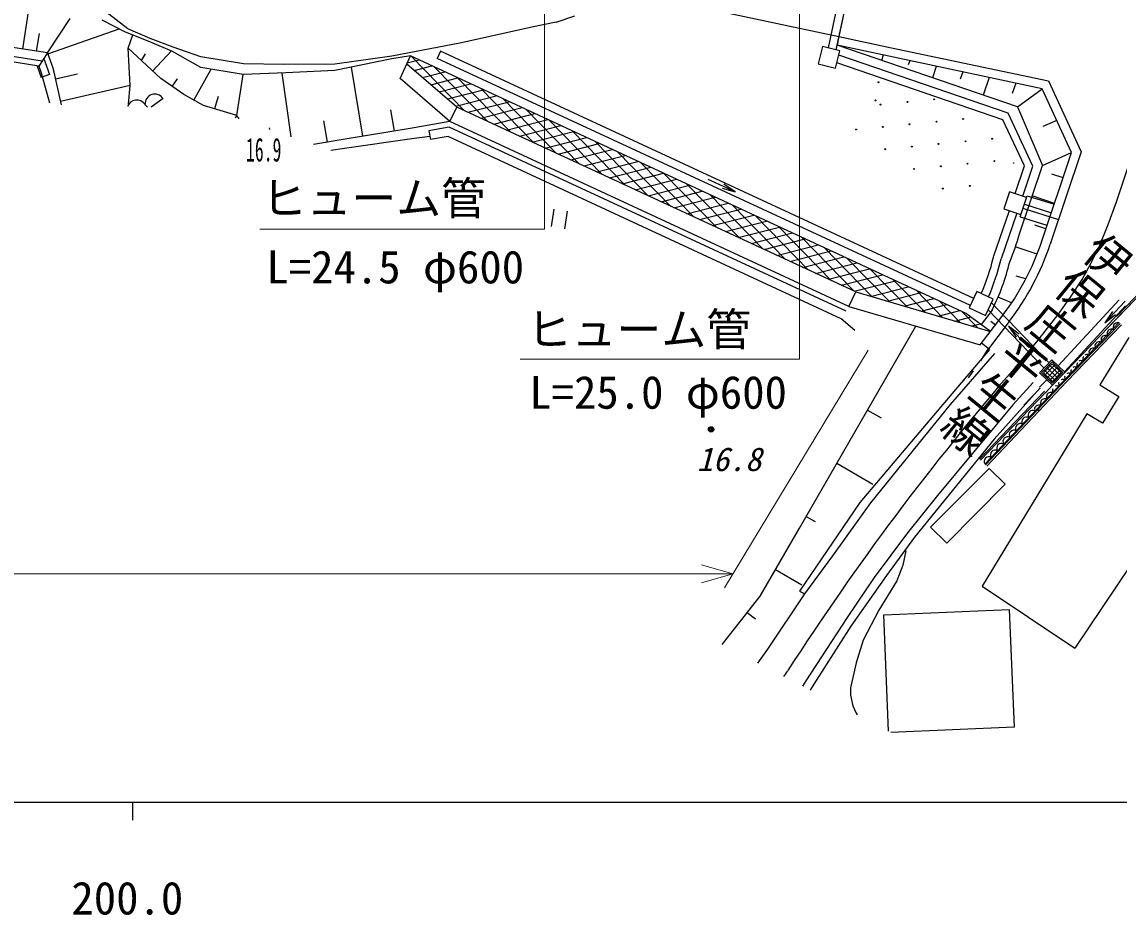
# Model space of a CAD drawing. Units: millimetres, scale not verified. Extents: x 39750 to 680000, y 20000 to 380250.
# Drawn here: x 261834 to 322986, y 198715 to 248491 of the extents above; entities that cross this region are included whole.
import ezdxf
from ezdxf.enums import TextEntityAlignment as Align

# ---------------------------------------------------------------- set-up
doc = ezdxf.new("R2010")
doc.units = ezdxf.units.MM
doc.header["$LTSCALE"] = 1000
for name, color, linetype, lineweight in [('M-BGD', 7, 'Continuous', 25), ('M-STR-HTXT', 7, 'Continuous', 13), ('M-TTL-BAND', 7, 'Continuous', 25)]:
    doc.layers.add(name, color=color, linetype=linetype, lineweight=lineweight)
doc.layers.add('M-BMK-HTXT', color=7, linetype='Continuous')
doc.styles.add('@ＭＳ ゴシック', font='')
doc.styles.add('ＭＳ ゴシック', font='')
doc.styles.get('@ＭＳ ゴシック').set_extended_font_data('@MS Gothic')
doc.styles.get('ＭＳ ゴシック').set_extended_font_data('MS Gothic')

msp = doc.modelspace()

# ---------------------------------------------------------------- hatches: boundary and pattern name
at = {"layer": 'M-BGD'}
for points in [[(321902, 230495), (322662, 231285), (322734, 231216), (321974, 230426)], [(320382, 228915), (321142, 229705), (321214, 229635), (320454, 228845)], [(318408, 226836), (318561, 226997), (318508, 226796)]]:
    msp.add_hatch(color=256, dxfattribs=at).paths.add_polyline_path(points)

# ---------------------------------------------------------------- linework, layer by layer
for p, q in [((306784, 247042), (308039, 252922)), ((307219, 246931), (308481, 252870)), ((308268, 251888), (307374, 247681)), ((261882, 246982), (262203, 249053)), ((267732, 248115), (266444, 249111)), ((299295, 249397), (307374, 247681)), ((263263, 246768), (264526, 248692)), ((267608, 247929), (266313, 248592)), ((291605, 248478), (290249, 248198)), ((291605, 248478), (292657, 248835)), ((262655, 246863), (262808, 247851)), ((263285, 246707), (267252, 248111)), ((268956, 247385), (267608, 247929)), ((268975, 247569), (267732, 248115)), ((267758, 247022), (268009, 247767)), ((290249, 248198), (286335, 247331)), ((307374, 247681), (307270, 247192)), ((307374, 247681), (310308, 247057)), ((262958, 246310), (257744, 247118)), ((263263, 246768), (257844, 247609)), ((270230, 246850), (268956, 247385)), ((270268, 247079), (268975, 247569)), ((271799, 246546), (270268, 247079)), ((286335, 247331), (282450, 246584)), ((306459, 247126), (306211, 246157)), ((307428, 246878), (306459, 247126)), ((318699, 244764), (307270, 247192)), ((317331, 243754), (307270, 247192)), ((310308, 247057), (319047, 245201)), ((262775, 246034), (257685, 246824)), ((263263, 246768), (262775, 246034)), ((263041, 246500), (263374, 245557)), ((263247, 246813), (263557, 245937)), ((269568, 245332), (267751, 247021)), ((267859, 244957), (267758, 247022)), ((268697, 246720), (268480, 246343)), ((269115, 245754), (270164, 246877)), ((271810, 245946), (270230, 246850)), ((274183, 246154), (271799, 246546)), ((282450, 246584), (279281, 246132)), ((283494, 246596), (282449, 246431)), ((282908, 245331), (283494, 246596)), ((314494, 232226), (283494, 246596)), ((283551, 246569), (286506, 243546)), ((285161, 246859), (284976, 246460)), ((314699, 232682), (284976, 246460)), ((314884, 233081), (285161, 246859)), ((307180, 245909), (307428, 246878)), ((316810, 243404), (307364, 246631)), ((309842, 246645), (309740, 246348)), ((262677, 246029), (262903, 245391)), ((262760, 246078), (262902, 245664)), ((263557, 245937), (264027, 243875)), ((271410, 244139), (272380, 245852)), ((274161, 245557), (271810, 245946)), ((276423, 246114), (274183, 246154)), ((279281, 246132), (276423, 246114)), ((282449, 246431), (279275, 245789)), ((280834, 242123), (280210, 245978)), ((286069, 243749), (283284, 246142)), ((283314, 246207), (283970, 246375)), ((283695, 245788), (284688, 246042)), ((284830, 245977), (287784, 242954)), ((306211, 246157), (307180, 245909)), ((316516, 243039), (307255, 246203)), ((311320, 246331), (311240, 246097)), ((312798, 246017), (312579, 245378)), ((262902, 245664), (263378, 243980)), ((263374, 245557), (262903, 245391)), ((263698, 245319), (264926, 245599)), ((270865, 244448), (269568, 245332)), ((270216, 244890), (270506, 245314)), ((273812, 243283), (274161, 245557)), ((276535, 245649), (274161, 245557)), ((276841, 242087), (276344, 245642)), ((279275, 245789), (276535, 245649)), ((285693, 242937), (282908, 245331)), ((284158, 245391), (285405, 245710)), ((284621, 244993), (286123, 245377)), ((286108, 245384), (289063, 242361)), ((314276, 245703), (314137, 245298)), ((315753, 245389), (315418, 244408)), ((263979, 244084), (267858, 244967)), ((267775, 243910), (267859, 244957)), ((285084, 244595), (286840, 245044)), ((285547, 244198), (287558, 244712)), ((287386, 244791), (290341, 241768)), ((317231, 245075), (317034, 244499)), ((317331, 243754), (318699, 244764)), ((320344, 241223), (318699, 244764)), ((319047, 245201), (320882, 241253)), ((269697, 244224), (269034, 243742)), ((271955, 243830), (270865, 244448)), ((272774, 244341), (272570, 243649)), ((286010, 243800), (288275, 244379)), ((286694, 243459), (288993, 244047)), ((288665, 244199), (291619, 241176)), ((268693, 243897), (268839, 243746)), ((273812, 243283), (271955, 243830)), ((282596, 242409), (282405, 243586)), ((285693, 242937), (286069, 243749)), ((308307, 233440), (286069, 243749)), ((287412, 243126), (289710, 243714)), ((289943, 243606), (292898, 240583)), ((318177, 240462), (316810, 243404)), ((317331, 243754), (318715, 240492)), ((273746, 243152), (273812, 243283)), ((273942, 243084), (273812, 243283)), ((278865, 241793), (278662, 242975)), ((285693, 242937), (283477, 242551)), ((307931, 232629), (285693, 242937)), ((288129, 242794), (290428, 243381)), ((288847, 242461), (291145, 243049)), ((291221, 243014), (294176, 239991)), ((317713, 240463), (316516, 243039)), ((319521, 242993), (318730, 242658)), ((275617, 242581), (275638, 242501)), ((283477, 242551), (279953, 241980)), ((285652, 242626), (284513, 242427)), ((284513, 242427), (284599, 241935)), ((307767, 232374), (285652, 242626)), ((289564, 242128), (291863, 242716)), ((290282, 241796), (292580, 242384)), ((292500, 242421), (295454, 239398)), ((279953, 241980), (278084, 241659)), ((283568, 241975), (279811, 241435)), ((284568, 242112), (283568, 241975)), ((285584, 242106), (284599, 241935)), ((307493, 231950), (285584, 242106)), ((290999, 241463), (293298, 242051)), ((291717, 241131), (294015, 241718)), ((293778, 241829), (296733, 238806)), ((279811, 241435), (279044, 241329)), ((292434, 240798), (294733, 241386)), ((293152, 240465), (295450, 241053)), ((295056, 241236), (298011, 238213)), ((318680, 236266), (320344, 241223)), ((318715, 240492), (320344, 241223)), ((320882, 241253), (319154, 236107)), ((293869, 240133), (296168, 240721)), ((294587, 239800), (296885, 240388)), ((296335, 240643), (299289, 237620)), ((317197, 238924), (317713, 240463)), ((317436, 236683), (318715, 240492)), ((317614, 238784), (318177, 240462)), ((295304, 239468), (297603, 240055)), ((296022, 239135), (298320, 239723)), ((297613, 240051), (300568, 237028)), ((301589, 239022), (300087, 239718)), ((319867, 239801), (319245, 240010)), ((296739, 238802), (299038, 239390)), ((298891, 239458), (301846, 236435)), ((300856, 239224), (301589, 239022)), ((301589, 239022), (300961, 239450)), ((297457, 238470), (299755, 239058)), ((298174, 238137), (300473, 238725)), ((300170, 238866), (303124, 235843)), ((316887, 239028), (316569, 238080)), ((317835, 238710), (316887, 239028)), ((317473, 237630), (317867, 238806)), ((317867, 238806), (319363, 238330)), ((319389, 238379), (318146, 238797)), ((291477, 238060), (291341, 237097)), ((292098, 236963), (292237, 237954)), ((298892, 237805), (301190, 238392)), ((299609, 237472), (301908, 238060)), ((301448, 238273), (304403, 235250)), ((316011, 235453), (316879, 237976)), ((316569, 238080), (317517, 237762)), ((317632, 238104), (319616, 237473)), ((317708, 238332), (319214, 237853)), ((300327, 237139), (302626, 237727)), ((301044, 236807), (303343, 237395)), ((302726, 237681), (305681, 234658)), ((317296, 237836), (316416, 235281)), ((317473, 237630), (318963, 237156)), ((301762, 236474), (304061, 237062)), ((302479, 236142), (304778, 236729)), ((304005, 237088), (306959, 234065)), ((318912, 236957), (318290, 237166)), ((303197, 235809), (305496, 236397)), ((303914, 235476), (306213, 236064)), ((305283, 236495), (308238, 233472)), ((304632, 235144), (306931, 235732)), ((306561, 235903), (309233, 233169)), ((315988, 235384), (316011, 235453)), ((318415, 235542), (317191, 235953)), ((305349, 234811), (307648, 235399)), ((306067, 234479), (308366, 235066)), ((307840, 235310), (310212, 232883)), ((306785, 234146), (309083, 234734)), ((307502, 233813), (309801, 234401)), ((309118, 234718), (311191, 232597)), ((317788, 234170), (317254, 234329)), ((308220, 233481), (310518, 234069)), ((309134, 233198), (311236, 233736)), ((310396, 234125), (312170, 232310)), ((319968, 228960), (324676, 233853)), ((322234, 231316), (324676, 233853)), ((324611, 233911), (322850, 232082)), ((307931, 232629), (308307, 233440)), ((308307, 233440), (315822, 231242)), ((310075, 232923), (311953, 233403)), ((311016, 232648), (312671, 233071)), ((311675, 233533), (313149, 232024)), ((315061, 233462), (314640, 232555)), ((315968, 233041), (315061, 233462)), ((315547, 232134), (315968, 233041)), ((317000, 232839), (316245, 233155)), ((322986, 233007), (319583, 229330)), ((307931, 232629), (315248, 230489)), ((311957, 232372), (313388, 232738)), ((312899, 232097), (314106, 232406)), ((312953, 232940), (314128, 231737)), ((314640, 232555), (315547, 232134)), ((315918, 232435), (315306, 231631)), ((315694, 232451), (318814, 229203)), ((315875, 232840), (319091, 229491)), ((323353, 232667), (319944, 228983)), ((322195, 231714), (323320, 232929)), ((308251, 231297), (307493, 231950)), ((313840, 231822), (314734, 232050)), ((314231, 232347), (315107, 231451)), ((314494, 232226), (315828, 231249)), ((315248, 230489), (316470, 232096)), ((316090, 231594), (315833, 231790)), ((316867, 231793), (316229, 230955)), ((322613, 232349), (322195, 231714)), ((322195, 231714), (322796, 232179)), ((305169, 220269), (311665, 231537)), ((314781, 231546), (315256, 231668)), ((322996, 231764), (315500, 223846)), ((316817, 231542), (317964, 230348)), ((317427, 231088), (316817, 231542)), ((316817, 231542), (317246, 230915)), ((320002, 228519), (323043, 231681)), ((320074, 228450), (323114, 231610)), ((322336, 231215), (322320, 231156)), ((322320, 231156), (322325, 231084)), ((322362, 231269), (322336, 231215)), ((322415, 231323), (322362, 231269)), ((322467, 231352), (322415, 231323)), ((322526, 231370), (322467, 231352)), ((322597, 231367), (322526, 231370)), ((322652, 231355), (322597, 231367)), ((322705, 231330), (322652, 231355)), ((322674, 231566), (322657, 231507)), ((322657, 231507), (322663, 231436)), ((322663, 231436), (322678, 231382)), ((322700, 231620), (322674, 231566)), ((322678, 231382), (322705, 231330)), ((322752, 231674), (322700, 231620)), ((322805, 231703), (322752, 231674)), ((322864, 231721), (322805, 231703)), ((322935, 231718), (322864, 231721)), ((322990, 231707), (322935, 231718)), ((315768, 230239), (315319, 230581)), ((316229, 230955), (315715, 230279)), ((321686, 230566), (321660, 230512)), ((321739, 230620), (321686, 230566)), ((321792, 230649), (321739, 230620)), ((321850, 230667), (321792, 230649)), ((321921, 230665), (321850, 230667)), ((323524, 230899), (321911, 228262)), ((321976, 230653), (321921, 230665)), ((322029, 230627), (321976, 230653)), ((321998, 230863), (321982, 230804)), ((321982, 230804), (321987, 230733)), ((321987, 230733), (322002, 230680)), ((322024, 230917), (321998, 230863)), ((322002, 230680), (322029, 230627)), ((322077, 230972), (322024, 230917)), ((322130, 231000), (322077, 230972)), ((322188, 231019), (322130, 231000)), ((322259, 231016), (322188, 231019)), ((322314, 231004), (322259, 231016)), ((322367, 230978), (322314, 231004)), ((322325, 231084), (322340, 231031)), ((322340, 231031), (322367, 230978)), ((313600, 227169), (316065, 230013)), ((315768, 230239), (313985, 228143)), ((315273, 229595), (315710, 230283)), ((321116, 229946), (321072, 229923)), ((321174, 229965), (321116, 229946)), ((321246, 229962), (321174, 229965)), ((321300, 229950), (321246, 229962)), ((321353, 229924), (321300, 229950)), ((321322, 230161), (321306, 230102)), ((321306, 230102), (321312, 230030)), ((321312, 230030), (321326, 229977)), ((321349, 230215), (321322, 230161)), ((321326, 229977), (321353, 229924)), ((321401, 230269), (321349, 230215)), ((321454, 230298), (321401, 230269)), ((321512, 230316), (321454, 230298)), ((321584, 230313), (321512, 230316)), ((321638, 230301), (321584, 230313)), ((321691, 230276), (321638, 230301)), ((321660, 230512), (321644, 230453)), ((321644, 230453), (321649, 230382)), ((321649, 230382), (321664, 230329)), ((321664, 230329), (321691, 230276)), ((319247, 229653), (318554, 228932)), ((319249, 229540), (318667, 228934)), ((319251, 229441), (318766, 228936)), ((319407, 229387), (318825, 228782)), ((319702, 228799), (319096, 229381)), ((319944, 228983), (319247, 229653)), ((319854, 228958), (319249, 229540)), ((319755, 228956), (319251, 229441)), ((320646, 229458), (320630, 229399)), ((320630, 229399), (320636, 229328)), ((320636, 229328), (320651, 229275)), ((320661, 229489), (320646, 229458)), ((320778, 229595), (320745, 229577)), ((320836, 229613), (320778, 229595)), ((320908, 229611), (320836, 229613)), ((320962, 229599), (320908, 229611)), ((321015, 229573), (320962, 229599)), ((320984, 229809), (320968, 229751)), ((320968, 229751), (320974, 229679)), ((320974, 229679), (320989, 229626)), ((321005, 229852), (320984, 229809)), ((320989, 229626), (321015, 229573)), ((314846, 229054), (314578, 228656)), ((318554, 228932), (319274, 228239)), ((318667, 228934), (319272, 228352)), ((318766, 228936), (319270, 228451)), ((319425, 228511), (318819, 229093)), ((319563, 228655), (318958, 229237)), ((319552, 229249), (318969, 228643)), ((319696, 229110), (319114, 228505)), ((319270, 228451), (319755, 228956)), ((319272, 228352), (319854, 228958)), ((319274, 228239), (319968, 228960)), ((319970, 228756), (319954, 228697)), ((320102, 228893), (320091, 228887)), ((320161, 228911), (320102, 228893)), ((320232, 228908), (320161, 228911)), ((320287, 228896), (320232, 228908)), ((320340, 228870), (320287, 228896)), ((320308, 229107), (320292, 229048)), ((320292, 229048), (320298, 228976)), ((320298, 228976), (320313, 228923)), ((320318, 229126), (320308, 229107)), ((320313, 228923), (320340, 228870)), ((320440, 229244), (320418, 229232)), ((320498, 229262), (320440, 229244)), ((320570, 229259), (320498, 229262)), ((320624, 229247), (320570, 229259)), ((320678, 229222), (320624, 229247)), ((320651, 229275), (320678, 229222)), ((313985, 228143), (308540, 221717)), ((314316, 228481), (314370, 228577)), ((315541, 223807), (320002, 228519)), ((315614, 223738), (320074, 228450)), ((318194, 228391), (317065, 227146)), ((318560, 228132), (318957, 228544)), ((318877, 227827), (319274, 228239)), ((319484, 228202), (319425, 228183)), ((319556, 228200), (319484, 228202)), ((319611, 228188), (319556, 228200)), ((319664, 228163), (319611, 228188)), ((319631, 228400), (319615, 228341)), ((319615, 228341), (319622, 228269)), ((319622, 228269), (319637, 228216)), ((319637, 228216), (319664, 228163)), ((319821, 228558), (319763, 228539)), ((319893, 228556), (319821, 228558)), ((319948, 228545), (319893, 228556)), ((320002, 228519), (319948, 228545)), ((319954, 228697), (319960, 228625)), ((319960, 228625), (319975, 228572)), ((319975, 228572), (320002, 228519)), ((321911, 228262), (322969, 227615)), ((318832, 227905), (315203, 224132)), ((315265, 224072), (318902, 227852)), ((318582, 228095), (316026, 225229)), ((318592, 228088), (317672, 227132)), ((318809, 227489), (318750, 227470)), ((318881, 227487), (318809, 227489)), ((318936, 227475), (318881, 227487)), ((318956, 227688), (318941, 227628)), ((318941, 227628), (318947, 227556)), ((318947, 227556), (318962, 227503)), ((318983, 227742), (318956, 227688)), ((318962, 227503), (318990, 227450)), ((319035, 227798), (318983, 227742)), ((319088, 227827), (319035, 227798)), ((319146, 227846), (319088, 227827)), ((319218, 227843), (319146, 227846)), ((319273, 227832), (319218, 227843)), ((319327, 227806), (319273, 227832)), ((319294, 228044), (319278, 227985)), ((319278, 227985), (319284, 227913)), ((319284, 227913), (319300, 227859)), ((319300, 227859), (319327, 227806)), ((322969, 227615), (322057, 226122)), ((309149, 221689), (313600, 227169)), ((317065, 227146), (312862, 222096)), ((318282, 226975), (318266, 226916)), ((318266, 226916), (318268, 226892)), ((318308, 227030), (318282, 226975)), ((318360, 227085), (318308, 227030)), ((318413, 227114), (318360, 227085)), ((318472, 227133), (318413, 227114)), ((318544, 227131), (318472, 227133)), ((318599, 227119), (318544, 227131)), ((318652, 227094), (318599, 227119)), ((318619, 227331), (318603, 227272)), ((318603, 227272), (318610, 227200)), ((318610, 227200), (318625, 227147)), ((318645, 227386), (318619, 227331)), ((318625, 227147), (318652, 227094)), ((318697, 227441), (318645, 227386)), ((318750, 227470), (318697, 227441)), ((318990, 227450), (318936, 227475)), ((308964, 226855), (309719, 226418)), ((321199, 226644), (315359, 217047)), ((322057, 226122), (321199, 226644)), ((316026, 225229), (311579, 219776)), ((307253, 223894), (309255, 222738)), ((312482, 220328), (315747, 223612)), ((315747, 223612), (316644, 222721)), ((316644, 222721), (313379, 219437)), ((312862, 222096), (311186, 220019)), ((308540, 221717), (305179, 216759)), ((307036, 218743), (309149, 221689)), ((305543, 220934), (306049, 220641)), ((302977, 216493), (305169, 220269)), ((313379, 219437), (312482, 220328)), ((324997, 220271), (320515, 213589)), ((311186, 220019), (309339, 217525)), ((311579, 219776), (310019, 217647)), ((311098, 219011), (310930, 218216)), ((305469, 216614), (307036, 218743)), ((303832, 217974), (305304, 217123)), ((310930, 218216), (310600, 217334)), ((309339, 217525), (307829, 215291)), ((310019, 217647), (308037, 214814)), ((310600, 217334), (309597, 215714)), ((300871, 213801), (302977, 216493)), ((303410, 213542), (305466, 216616)), ((305179, 216759), (305466, 216616)), ((315359, 217047), (320515, 213589)), ((302261, 215579), (302713, 215225)), ((307829, 215291), (305534, 211761)), ((309597, 215714), (308727, 214035)), ((309872, 215453), (316866, 215740)), ((310138, 208959), (309872, 215453)), ((316866, 215740), (317135, 209178)), ((308037, 214814), (305966, 211575)), ((308727, 214035), (308330, 212775)), ((302861, 212761), (303410, 213542)), ((308330, 212775), (308022, 211377)), ((305534, 211761), (305345, 211464)), ((305966, 211575), (305760, 211247)), ((308022, 211377), (308024, 210969)), ((308024, 210969), (308154, 210373)), ((308154, 210373), (308325, 209975)), ((308325, 209975), (308398, 209868)), ((317135, 209178), (310260, 208896))]:
    msp.add_line(p, q, dxfattribs=at)
msp.add_lwpolyline([(317153, 229184), (318401, 230668), (319601, 232189), (320286, 233147), (320922, 234143), (321421, 235034), (321871, 235962), (322386, 237194), (322852, 238464), (324425, 243230), (326008, 247981), (327602, 252701), (329206, 257416), (329386, 257944), (329566, 258472)], dxfattribs=at)
for centre, radius in [((309575, 245129), 24.9), ((309407, 244120), 24.9), ((311190, 244032), 24.9), ((312683, 244178), 24.9), ((309697, 243885), 24.9), ((311313, 242788), 24.9), ((312805, 242934), 24.9), ((314298, 243081), 24.9), ((308327, 242494), 24.9), ((309820, 242641), 24.9), ((311435, 241544), 24.9), ((312928, 241690), 24.9), ((314420, 241837), 24.9), ((315913, 241984), 24.9), ((309942, 241397), 24.9), ((313050, 240446), 24.9), ((314543, 240593), 24.9), ((316035, 240740), 24.9), ((317106, 240623), 9.4), ((311557, 240300), 24.9), ((313172, 239203), 24.9), ((314665, 239349), 24.9), ((300247, 225782), 152), ((300247, 225782), 91.4), ((300247, 225782), 30.5)]:
    msp.add_circle(centre, radius, dxfattribs=at)
for centre, radius, start, end in [((268238, 243592), 548, 33.73236, 160.974), ((269241, 243920), 548, 33.73236, 182.38763), ((304657, 240266), 13272, 337.20334, 344.35208), ((304934, 240881), 14500, 322.7099, 341.44272), ((304934, 240881), 15000, 322.7099, 341.44272), ((303999, 238273), 12332, 336.46582, 346.45319), ((303999, 238273), 12772, 336.41977, 346.45319), ((303999, 238273), 13272, 333.90451, 346.27521), ((428502, 132549), 147435, 139.04675, 147.23456), ((317826, 226214), 262, 60.18496, 212.95279), ((318176, 226583), 262, 60.18496, 212.95279), ((317127, 225475), 262, 60.18496, 212.95279), ((317477, 225845), 262, 60.18496, 212.95279), ((316778, 225106), 262, 60.18496, 212.95279), ((316079, 224368), 262, 60.18496, 212.95279), ((316428, 224737), 262, 60.18496, 212.95279), ((315729, 223998), 262, 60.18496, 212.95279), ((279582, 228628), 29793, 326.08743, 326.83713)]:
    msp.add_arc(centre, radius, start, end, dxfattribs=at)
at = {"layer": 'M-STR-HTXT'}
for p, q in [((290954, 236936), (290954, 258542)), ((305177, 229700), (305177, 257119)), ((275090, 236936), (290954, 236936)), ((300987, 216961), (309007, 230190)), ((289599, 229700), (305177, 229700)), ((203857, 217730), (301453, 217730))]:
    msp.add_line(p, q, dxfattribs=at)
msp.add_lwpolyline([(299703, 218233), (301453, 217730), (299703, 217231)], dxfattribs=at)
at = {"layer": 'M-TTL-BAND'}
for p, q in [((40000, 205000), (579000, 205000)), ((268000, 205000), (268000, 204000))]:
    msp.add_line(p, q, dxfattribs=at)

# ---------------------------------------------------------------- texts
at = {"layer": 'M-BGD', "style": 'ＭＳ ゴシック', "width": 0.55}
msp.add_text('16.9', height=1320, dxfattribs=at).set_placement((274322, 240317), align=Align.BOTTOM_LEFT)
at = {"layer": 'M-BGD', "style": 'ＭＳ ゴシック', "oblique": 15}
msp.add_text('16.8', height=1320, dxfattribs=at).set_placement((299448, 223065), align=Align.BOTTOM_LEFT)
at = {"layer": 'M-BMK-HTXT', "style": '@ＭＳ ゴシック'}
msp.add_text('伊保庄平生線', height=1833, rotation=230.6, dxfattribs=at).set_placement((322040, 237288), align=Align.BOTTOM_LEFT)
at = {"layer": 'M-STR-HTXT', "style": 'ＭＳ ゴシック'}
for s, p in [('ヒューム管', (275198, 237201)), ('L=24.5 φ600', (275459, 233370)), ('ヒューム管', (289976, 229892)), ('L=25.0 φ600', (290111, 226384))]:
    msp.add_text(s, height=1833, dxfattribs=at).set_placement(p, align=Align.BOTTOM_LEFT)
at = {"layer": 'M-TTL-BAND', "style": 'ＭＳ ゴシック'}
msp.add_text('200.0', height=1833, dxfattribs=at).set_placement((264591, 198195), align=Align.BOTTOM_LEFT)

doc.saveas('drawing.dxf')
